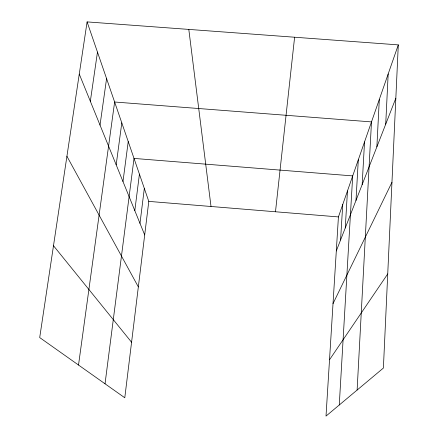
<?xml version="1.0" encoding="UTF-8"?>
<svg xmlns="http://www.w3.org/2000/svg" width="438" height="438" viewBox="0 0 438 438"><rect width="100%" height="100%" fill="white"/><g stroke="black" fill="none" stroke-linecap="round" stroke-linejoin="round"><path stroke-width="0.66" d="M398.295 44.884L383.392 368.046L326.009 416.1L338.426 216.925L398.295 44.884L87.091 21.9L39.705 337.572L124.786 397.77L148.794 201.392L87.091 21.9M385.714 124.178L388.178 73.967M376.872 146.861L379.313 99.426M357.118 390.05L371.49 121.906L114.63 102.01L78.522 365.035M362.166 184.595L364.536 141.901M355.985 200.456L358.306 159.799M339.264 404.997L352.7 175.912L134.023 158.419L105.032 383.792M340.567 240.002L342.74 204.53M345.254 227.984L347.476 190.919M275.486 211.768L294.61 37.225M139.985 223.358L144.326 188.389M134.811 210.64L139.426 174.127M122.985 181.556L128.23 141.567M116.179 164.825L121.802 122.87M100.023 125.104L106.576 78.588M90.332 101.277L97.471 52.1M336.307 250.936L395.837 98.216M333.022 303.638L391.955 182.317M329.518 359.762L387.734 273.92M148.794 201.392L338.426 216.925M53.491 245.723L131.575 342.242M66.921 156.267L138.342 286.912M79.262 74.06L144.693 234.938M188.805 29.412L211.012 206.49"/></g></svg>
